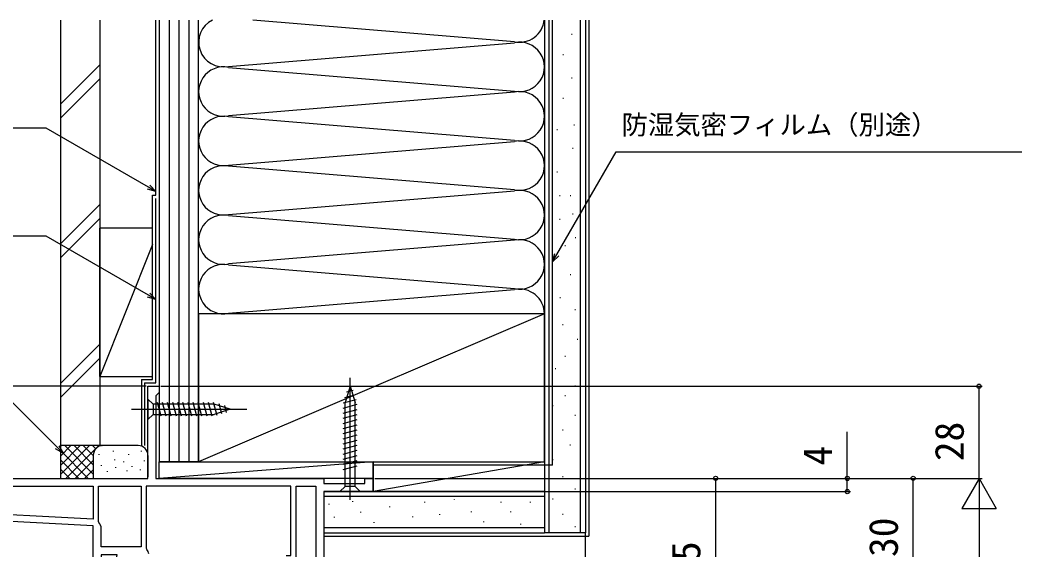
# Model space of a CAD drawing. Units: millimetres, scale not verified. Extents: x -525 to 525, y -783 to 778.
# Drawn here: x -342.2 to -38, y 435.6 to 596.5 of the extents above; entities that cross this region are included whole.
import ezdxf
from ezdxf.enums import TextEntityAlignment as Align

# ---------------------------------------------------------------- set-up
doc = ezdxf.new("R2010")
doc.units = ezdxf.units.MM
doc.header["$LTSCALE"] = 4
for name, color, linetype in [('0-3_YKK_11', 7, 'Continuous'), ('0-6_YKK_13', 4, 'Continuous'), ('0-8_YKK_D', 6, 'Continuous'), ('0-A_YSS_K', 3, 'Continuous'), ('0-B_YSS_KE', 3, 'Continuous')]:
    doc.layers.add(name, color=color, linetype=linetype)
doc.styles.add('ＭＳ ゴシック', font='')
doc.styles.get('ＭＳ ゴシック').set_extended_font_data('MS Gothic')

msp = doc.modelspace()

# ---------------------------------------------------------------- linework, layer by layer
at = {"layer": '0-3_YKK_11'}
for points in [[(-364, 457.3), (-303.4, 457.3), (-303.4, 485.3), (-300, 485.3), (-300, 483.4), (-300.5, 482.9), (-301, 482.4), (-301, 457.3), (-250, 457.3), (-250, 455.8), (-237.5, 455.8), (-237.5, 457.3), (-235, 457.3), (-235, 453.3), (-250, 453.3), (-250, 401.3), (-251.8, 401.3), (-251.8, 403.3), (-260, 403.3), (-260, 406.6)], [(-318.282, 443.935), (-318.4, 444.258), (-318.4, 454.9), (-305.5, 454.9)], [(-305.5, 454.9), (-305.5, 436.5), (-317.6, 436.5), (-317.6, 442.067)], [(-260, 454.9), (-303.9, 454.9), (-303.9, 436.1), (-303.762, 435.755)], [(-261.4, 433.9), (-260, 433.9), (-260, 454.9)], [(-313.785, 428.474), (-312.793, 434.1), (-317.6, 434.1), (-317.6, 428.744), (-317.058, 427.876), (-317.377, 427.3), (-320, 427.3), (-320, 442.942), (-364.052, 445.25)]]:
    msp.add_lwpolyline(points, dxfattribs=at)
for points in [[(-320, 444.944), (-362.6, 447.177), (-362.6, 454.9), (-320, 454.9)], [(-252.4, 454.9), (-252.4, 428.9), (-258.4, 428.9), (-258.4, 454.9)]]:
    msp.add_lwpolyline(points, close=True, dxfattribs=at)
for centre, radius, start, end in [((-320.5, 442.067), 2.9, 359.99999, 40.11919), ((-305.5, 434.1), 2.4, 5.9378, 43.60284)]:
    msp.add_arc(centre, radius, start, end, dxfattribs=at)
at = {"layer": '0-6_YKK_13'}
for p, q in [((-242, 450.8), (-242.001, 487.8)), ((-242, 485.3), (-243.55, 480.384)), ((-243.112, 483.604), (-241.062, 484.153)), ((-242, 485.3), (-240.45, 480.384)), ((-242, 485.3), (-240.45, 480.384)), ((-303.4, 481.394), (-303.4, 475.194)), ((-303.4, 481.394), (-301.85, 479.844)), ((-244.1, 480.233), (-240.159, 481.289)), ((-243.647, 481.908), (-240.611, 482.721)), ((-308.4, 478.294), (-273.4, 478.294)), ((-283.316, 479.844), (-301.85, 479.844)), ((-301.85, 479.844), (-301.85, 476.744)), ((-299.424, 476.194), (-300.549, 480.394)), ((-297.871, 476.194), (-298.996, 480.394)), ((-296.318, 476.194), (-297.443, 480.394)), ((-294.765, 476.194), (-295.89, 480.394)), ((-293.212, 476.194), (-294.337, 480.394)), ((-291.659, 476.194), (-292.784, 480.394)), ((-290.106, 476.194), (-291.231, 480.394)), ((-288.553, 476.194), (-289.679, 480.394)), ((-287, 476.194), (-288.126, 480.394)), ((-285.447, 476.194), (-286.573, 480.394)), ((-283.894, 476.194), (-285.02, 480.394)), ((-282.411, 476.452), (-283.467, 480.394)), ((-278.4, 478.294), (-283.316, 479.844)), ((-278.4, 478.294), (-283.316, 476.744)), ((-280.979, 476.904), (-281.792, 479.94)), ((-279.547, 477.355), (-280.096, 479.405)), ((-244.1, 478.68), (-239.9, 479.806)), ((-244.1, 477.127), (-239.9, 478.253)), ((-243.55, 454.85), (-243.55, 480.384)), ((-240.45, 454.85), (-240.45, 480.384)), ((-303.4, 475.194), (-301.85, 476.744)), ((-301.85, 476.744), (-283.316, 476.744)), ((-244.1, 475.574), (-239.9, 476.7)), ((-244.1, 474.021), (-239.9, 475.147)), ((-244.1, 472.468), (-239.9, 473.594)), ((-244.1, 470.916), (-239.9, 472.041)), ((-244.1, 469.363), (-239.9, 470.488)), ((-244.1, 467.81), (-239.9, 468.935)), ((-244.1, 466.257), (-239.9, 467.382)), ((-244.1, 464.704), (-239.9, 465.829)), ((-244.1, 463.151), (-239.9, 464.276)), ((-244.1, 461.598), (-239.9, 462.724)), ((-244.1, 460.045), (-239.9, 461.171)), ((-245.1, 453.3), (-243.55, 454.85))]:
    msp.add_line(p, q, dxfattribs=at)
msp.add_lwpolyline([(-245.1, 453.3), (-238.9, 453.3), (-240.45, 454.85), (-243.55, 454.85)], dxfattribs=at)
at = {"layer": '0-8_YKK_D'}
for p, q in [((-303.9, 485.3), (-386, 485.3)), ((-299.5, 485.3), (-50, 485.3)), ((-51, 457.304), (-51, 485.3)), ((-234.5, 457.304), (-50, 457.304)), ((-234.5, 457.304), (-50, 457.304)), ((-234.5, 457.304), (-70, 457.304)), ((-234.5, 457.304), (-130, 457.304)), ((-234.5, 457.3), (-90, 457.3)), ((-131, 457.304), (-131, 412.304)), ((-71, 427.3), (-71, 457.304)), ((-51, 457.304), (-56.25, 448.211)), ((-51, 457.304), (-45.75, 448.211)), ((-51, 457.304), (-51, 439.118)), ((-234.5, 453.3), (-90, 453.3)), ((-56.25, 448.211), (-45.75, 448.211)), ((-51, 446.804), (-51, 77.804))]:
    msp.add_line(p, q, dxfattribs=at)
for points in [[(-301, 544.477), (-303.208, 545.752), (-334.288, 563.696), (-447.466, 563.696)], [(-180.5, 523.058), (-179.225, 525.267), (-161.176, 556.528), (-37.958, 556.528)], [(-302.867, 546.344), (-301, 544.477), (-303.55, 545.161)], [(-301, 511.688), (-303.208, 512.963), (-334.288, 530.907), (-425.975, 530.907)], [(-178.633, 524.925), (-180.5, 523.058), (-179.817, 525.608)], [(-302.867, 513.555), (-301, 511.688), (-303.55, 512.372)], [(-329.157, 464.942), (-330.96, 466.745), (-357.384, 493.165), (-444.849, 493.165)], [(-91, 453.3), (-91, 457.3), (-91, 471.418)], [(-330.477, 467.228), (-329.157, 464.942), (-331.443, 466.262)]]:
    msp.add_lwpolyline(points, dxfattribs=at)
for centre in [(-51, 485.3), (-131, 457.304), (-91, 457.3), (-71, 457.304), (-91, 453.3)]:
    msp.add_circle(centre, 0.637, dxfattribs=at)
at = {"layer": '0-A_YSS_K'}
for p, q in [((-300, 596.531), (-300, 462.3)), ((-297, 596.531), (-297, 462.3)), ((-294, 596.531), (-294, 462.3)), ((-291, 596.531), (-291, 462.3)), ((-288, 507.3), (-288, 596.531)), ((-288, 462.3), (-288, 596.531)), ((-192.032, 589.958), (-271.572, 596.531)), ((-181.5, 440.8), (-181.5, 596.531)), ((-172, 440.8), (-172, 596.531)), ((-169.5, 596.531), (-169.5, 439.8)), ((-174.765, 592.272), (-174.565, 592.272)), ((-278.968, 582.458), (-192.032, 589.642)), ((-177.36, 586.044), (-177.16, 586.044)), ((-330, 570.938), (-318, 582.938)), ((-278.968, 582.142), (-192.032, 574.958)), ((-330, 566.695), (-318, 578.695)), ((-174.765, 579.01), (-174.565, 579.01)), ((-192.032, 574.642), (-278.968, 567.458)), ((-177.36, 572.783), (-177.16, 572.783)), ((-183, 571.023), (-183, 507.3)), ((-192.032, 559.958), (-278.968, 567.142)), ((-179.219, 563.249), (-179.019, 563.249)), ((-174.083, 564.673), (-173.883, 564.673)), ((-278.968, 552.458), (-192.032, 559.642)), ((-174.417, 557.647), (-174.217, 557.647)), ((-192.032, 544.958), (-278.968, 552.142)), ((-179.219, 550.444), (-179.019, 550.444)), ((-278.968, 537.458), (-192.032, 544.642)), ((-178.418, 543.241), (-178.218, 543.241)), ((-175.217, 543.241), (-175.017, 543.241)), ((-330, 528.511), (-318, 540.511)), ((-330, 524.269), (-318, 536.269)), ((-278.968, 537.142), (-192.032, 529.958)), ((-178.418, 536.039), (-178.218, 536.039)), ((-174.417, 537.639), (-174.217, 537.639)), ((-302, 533.3), (-318, 533.3)), ((-318, 488.3), (-318, 533.3)), ((-300, 533.3), (-300, 488.3)), ((-192.032, 529.642), (-278.968, 522.458)), ((-173.616, 530.436), (-173.416, 530.436)), ((-302, 528.3), (-318, 488.3)), ((-176.818, 528.035), (-176.618, 528.035)), ((-180.019, 524.034), (-179.819, 524.034)), ((-278.968, 522.142), (-192.032, 514.958)), ((-175.217, 519.232), (-175.017, 519.232)), ((-278.968, 507.458), (-192.032, 514.642)), ((-178.277, 512.301), (-178.077, 512.301)), ((-173.801, 508.571), (-173.601, 508.571)), ((-183, 507.3), (-288, 462.3)), ((-177.531, 504.095), (-177.331, 504.095)), ((-173.055, 499.619), (-172.855, 499.619)), ((-318, 498.085), (-330, 486.085)), ((-330, 481.842), (-318, 493.842)), ((-176.785, 494.397), (-176.585, 494.397)), ((-179.769, 490.668), (-179.569, 490.668)), ((-318, 488.3), (-302, 488.3)), ((-173.801, 485.446), (-173.601, 485.446)), ((-176.785, 482.462), (-176.585, 482.462)), ((-180.515, 479.478), (-180.315, 479.478)), ((-173.801, 476.494), (-173.601, 476.494)), ((-177.531, 472.018), (-177.331, 472.018)), ((-330, 467.3), (-330, 457.3)), ((-317, 467.3), (-330, 467.3)), ((-330, 458.442), (-321.142, 467.3)), ((-330, 461.271), (-323.971, 467.3)), ((-330, 464.099), (-326.799, 467.3)), ((-330, 466.927), (-329.627, 467.3)), ((-330, 465.785), (-321.515, 457.3)), ((-328.686, 467.3), (-320, 458.614)), ((-328.314, 457.3), (-318.314, 467.3)), ((-325.858, 467.3), (-320, 461.442)), ((-323.029, 467.3), (-320, 464.271)), ((-320.201, 467.3), (-319.219, 466.318)), ((-317.373, 467.3), (-317.352, 467.279)), ((-306.4, 467.3), (-317, 467.3)), ((-313.833, 465.496), (-313.833, 465.696)), ((-305.318, 465.496), (-305.318, 465.696)), ((-175.293, 467.542), (-175.093, 467.542)), ((-330, 462.957), (-324.343, 457.3)), ((-325.485, 457.3), (-320, 462.785)), ((-320, 464.3), (-320, 457.3)), ((-318.172, 464.495), (-318.172, 464.695)), ((-313.499, 462.826), (-313.499, 463.026)), ((-309.159, 464.495), (-309.159, 464.695)), ((-304.486, 462.492), (-304.486, 462.692)), ((-303.4, 464.3), (-303.4, 457.8)), ((-180.515, 463.066), (-180.315, 463.066)), ((-330, 460.128), (-327.172, 457.3)), ((-322.657, 457.3), (-319.982, 459.975)), ((-317.505, 461.157), (-317.505, 461.357)), ((-315.674, 459.301), (-315.674, 459.501)), ((-313.165, 460.489), (-313.165, 460.689)), ((-310.706, 462.223), (-310.706, 462.423)), ((-309.745, 459.516), (-309.745, 459.716)), ((-308.158, 460.823), (-308.158, 461.023)), ((-305.651, 459.82), (-305.651, 460.02)), ((-235, 462.3), (-300, 457.3)), ((-288, 462.3), (-300, 462.3)), ((-183, 462.3), (-235, 453.3)), ((-177.531, 457.844), (-177.331, 457.844)), ((-173.801, 454.114), (-173.601, 454.114)), ((-183, 451.8), (-250, 451.8)), ((-241.136, 450.184), (-241.136, 450.384)), ((-210.319, 450.745), (-210.319, 450.945)), ((-180.515, 451.13), (-180.315, 451.13)), ((-248.339, 449.383), (-248.339, 449.583)), ((-229.932, 448.583), (-229.932, 448.783)), ((-219.271, 449.999), (-219.271, 450.199)), ((-196.146, 449.999), (-196.146, 450.199)), ((-187.194, 449.999), (-187.194, 450.199)), ((-246.739, 445.382), (-246.739, 445.582)), ((-238.735, 446.982), (-238.735, 447.182)), ((-223.001, 445.523), (-223.001, 445.723)), ((-214.795, 446.269), (-214.795, 446.469)), ((-205.097, 447.015), (-205.097, 447.215)), ((-193.162, 447.015), (-193.162, 447.215)), ((-177.531, 446.409), (-177.331, 446.409)), ((-183, 442.3), (-250, 442.3)), ((-234.734, 443.781), (-234.734, 443.981)), ((-201.368, 444.031), (-201.368, 444.231)), ((-190.178, 443.285), (-190.178, 443.485)), ((-173.801, 442.679), (-173.601, 442.679)), ((-250, 439.8), (-169.5, 439.8)), ((-170.5, 263.8), (-170.5, 440.8))]:
    msp.add_line(p, q, dxfattribs=at)
for points in [[(-235, 457.3), (-300, 457.3), (-300, 462.3), (-235, 462.3)], [(-235, 462.3), (-183, 462.3), (-183, 453.3), (-235, 453.3)]]:
    msp.add_lwpolyline(points, close=True, dxfattribs=at)
for centre, radius, start, end in [((-280.5, 589.8), 7.5, 116.17676, 281.78353), ((-190.5, 597.3), 7.5, 258.21646, 354.11324), ((-190.5, 582.3), 7.5, 258.21646, 101.78354), ((-280.5, 574.8), 7.5, 78.21649, 281.78353), ((-190.5, 567.3), 7.5, 258.21646, 101.78354), ((-280.5, 559.8), 7.5, 78.21648, 281.78353), ((-190.5, 552.3), 7.5, 258.21646, 101.78354), ((-280.5, 544.8), 7.5, 78.21649, 281.78353), ((-190.5, 537.3), 7.5, 258.21646, 101.78354), ((-280.5, 529.8), 7.5, 78.21649, 281.78353), ((-190.5, 522.3), 7.5, 258.21646, 101.78354), ((-280.5, 514.8), 7.5, 78.21649, 281.78353), ((-190.5, 507.3), 7.5, 0, 101.78354), ((-317, 464.3), 3, 90, 180), ((-306.4, 464.3), 3, 0, 90)]:
    msp.add_arc(centre, radius, start, end, dxfattribs=at)
at = {"layer": '0-B_YSS_KE'}
for p, q in [((-330, 596.531), (-330, 467.3)), ((-318, 596.531), (-318, 467.3)), ((-183, 596.531), (-183, 440.8)), ((-180.5, 461.3), (-180.5, 596.531)), ((-305.4, 487.3), (-305.4, 467.3)), ((-304.4, 486.3), (-304.4, 467.3)), ((-318, 467.3), (-330, 467.3)), ((-180.5, 461.3), (-235, 461.3)), ((-250, 440.8), (-183, 440.8))]:
    msp.add_line(p, q, dxfattribs=at)
for points in [[(-305.4, 487.3), (-302, 487.3), (-302, 543.3), (-301, 543.3), (-301, 596.531)], [(-170.5, 596.531), (-170.5, 440.8), (-183, 440.8)], [(-304.4, 486.3), (-301, 486.3), (-301, 542.3)], [(-250, 453.3), (-183, 453.3), (-183, 440.8)]]:
    msp.add_lwpolyline(points, dxfattribs=at)
msp.add_lwpolyline([(-288, 507.3), (-288, 462.3), (-183, 462.3), (-183, 507.3)], close=True, dxfattribs=at)

# ---------------------------------------------------------------- texts
at = {"layer": '0-8_YKK_D', "style": 'ＭＳ ゴシック'}
msp.add_text('防湿気密フィルム（別途）', height=5.865, dxfattribs=at).set_placement((-159.584, 560.035), align=Align.BOTTOM_LEFT)
for s, p in [('28', (-53, 462.541)), ('4', (-93, 461.236)), ('30', (-73, 433.438)), ('45', (-133, 426.213))]:
    msp.add_text(s, height=8.798, rotation=90, dxfattribs=at).set_placement(p, align=Align.BOTTOM_LEFT)

doc.saveas('drawing.dxf')
